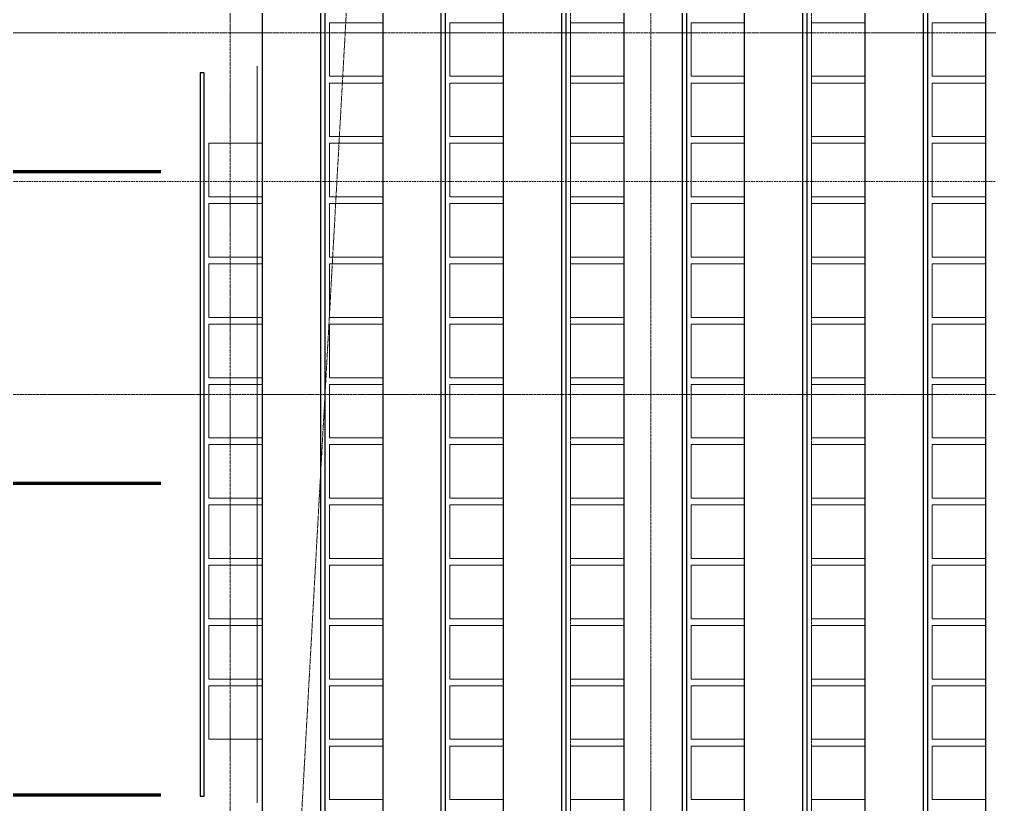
# Model space of a CAD drawing. Header units: millimetres. Extents: x -65509 to 912790, y 446 to 713294.
# Drawn here: x 165782 to 173026, y 374414 to 380277 of the extents above; entities that cross this region are included whole.
import ezdxf

# ---------------------------------------------------------------- set-up
doc = ezdxf.new("R2010")
doc.units = ezdxf.units.MM
for name, pattern in [('CENTER2', [28.575, 19.05, -3.175, 3.175, -3.175]), ('DASHED', [19.05, 12.7, -6.35]), ('HIDDEN', [9.525, 6.35, -3.175])]:
    doc.linetypes.add(name, pattern=pattern)
for name, color, linetype, lineweight in [('5.3) ММП плитка 6.1', 5, 'Continuous', 120), ('АР_Мебель', 250, 'Continuous', 5), ('АР_Разрезы марка', 7, 'Continuous', 13), ('АР_Стены ЖБ', 250, 'Continuous', 35), ('РД_Ограждения', 250, 'Continuous', 25), ('РД_Оси_100', 250, 'Continuous', 0)]:
    doc.layers.add(name, color=color, linetype=linetype, lineweight=lineweight)
doc.layers.add('ЛК_Открытая', color=250, linetype='Continuous')

# ---------------------------------------------------------------- blocks, each defined once
blk = doc.blocks.new('СОШ_2200_АР_ОСИ_М100_28.05.24')
at = {"layer": 'РД_Оси_100', "linetype": 'CENTER2'}
for p, q in [((49960, -6155), (49960, 139938.679)), ((-5954.958, 84900), (119910, 84900)), ((119910, 82200), (-5954.958, 82200))]:
    blk.add_line(p, q, dxfattribs=at)
for points in [[(52500, 139938.679), (52500, -5755), (52358.276, -6155)], [(53100, 139938.679), (53100, -5755), (52949.266, -6155)], [(54300, 139938.679), (54300, -6155)]]:
    blk.add_lwpolyline(points, dxfattribs=at)

msp = doc.modelspace()

# ---------------------------------------------------------------- hatches: boundary and pattern name
at = {"layer": '5.3) ММП плитка 6.1'}
h = msp.add_hatch(dxfattribs=at)
h.set_pattern_fill('ANGLE', color=256, scale=333)
h.set_pattern_definition([(0, (0, 0), (0, 2326.005), [1691.64, -634.365]), (90, (0, 0), (-2326.005, 1e-13), [1691.64, -634.365])])
h.paths.add_polyline_path([(166997.159, 385826.734), (163447.205, 385826.734), (163447.205, 380376.733), (165247.159, 380376.733), (165247.159, 373976.733), (163927.159, 373976.733), (163927.159, 373696.836), (163447.205, 373696.836), (163447.205, 368376.733), (166997.159, 368376.733)])
h.paths.add_polyline_path([(182027.159, 385826.733), (175697.159, 385826.733), (175697.159, 368176.733), (179397.159, 368176.733), (179397.159, 372396.733), (182027.159, 372396.733)])

# ---------------------------------------------------------------- linework, layer by layer
at = {"layer": 'АР_Мебель'}
for points in [[(168097.159, 379851.733), (168097.159, 380251.733), (168497.159, 380251.733), (168497.159, 379851.733)], [(168997.159, 379851.733), (168997.159, 380251.733), (169397.159, 380251.733), (169397.159, 379851.733)], [(169897.159, 379851.733), (169897.159, 380251.733), (170297.159, 380251.733), (170297.159, 379851.733)], [(170797.159, 379851.733), (170797.159, 380251.733), (171197.159, 380251.733), (171197.159, 379851.733)], [(171697.159, 379851.733), (171697.159, 380251.733), (172097.159, 380251.733), (172097.159, 379851.733)], [(172597.159, 379851.733), (172597.159, 380251.733), (172997.159, 380251.733), (172997.159, 379851.733)], [(168097.159, 379401.733), (168097.159, 379801.733), (168497.159, 379801.733), (168497.159, 379401.733)], [(168997.159, 379401.733), (168997.159, 379801.733), (169397.159, 379801.733), (169397.159, 379401.733)], [(169897.159, 379401.733), (169897.159, 379801.733), (170297.159, 379801.733), (170297.159, 379401.733)], [(170797.159, 379401.733), (170797.159, 379801.733), (171197.159, 379801.733), (171197.159, 379401.733)], [(171697.159, 379401.733), (171697.159, 379801.733), (172097.159, 379801.733), (172097.159, 379401.733)], [(172597.159, 379401.733), (172597.159, 379801.733), (172997.159, 379801.733), (172997.159, 379401.733)], [(167197.159, 378951.733), (167197.159, 379351.733), (167597.159, 379351.733), (167597.159, 378951.733)], [(168097.159, 378951.733), (168097.159, 379351.733), (168497.159, 379351.733), (168497.159, 378951.733)], [(168997.159, 378951.733), (168997.159, 379351.733), (169397.159, 379351.733), (169397.159, 378951.733)], [(169897.159, 378951.733), (169897.159, 379351.733), (170297.159, 379351.733), (170297.159, 378951.733)], [(170797.159, 378951.733), (170797.159, 379351.733), (171197.159, 379351.733), (171197.159, 378951.733)], [(171697.159, 378951.733), (171697.159, 379351.733), (172097.159, 379351.733), (172097.159, 378951.733)], [(172597.159, 378951.733), (172597.159, 379351.733), (172997.159, 379351.733), (172997.159, 378951.733)], [(167197.159, 378501.733), (167197.159, 378901.733), (167597.159, 378901.733), (167597.159, 378501.733)], [(168097.159, 378501.733), (168097.159, 378901.733), (168497.159, 378901.733), (168497.159, 378501.733)], [(168997.159, 378501.733), (168997.159, 378901.733), (169397.159, 378901.733), (169397.159, 378501.733)], [(169897.159, 378501.733), (169897.159, 378901.733), (170297.159, 378901.733), (170297.159, 378501.733)], [(170797.159, 378501.733), (170797.159, 378901.733), (171197.159, 378901.733), (171197.159, 378501.733)], [(171697.159, 378501.733), (171697.159, 378901.733), (172097.159, 378901.733), (172097.159, 378501.733)], [(172597.159, 378501.733), (172597.159, 378901.733), (172997.159, 378901.733), (172997.159, 378501.733)], [(167197.159, 378051.733), (167197.159, 378451.733), (167597.159, 378451.733), (167597.159, 378051.733)], [(168097.159, 378051.733), (168097.159, 378451.733), (168497.159, 378451.733), (168497.159, 378051.733)], [(168997.159, 378051.733), (168997.159, 378451.733), (169397.159, 378451.733), (169397.159, 378051.733)], [(169897.159, 378051.733), (169897.159, 378451.733), (170297.159, 378451.733), (170297.159, 378051.733)], [(170797.159, 378051.733), (170797.159, 378451.733), (171197.159, 378451.733), (171197.159, 378051.733)], [(171697.159, 378051.733), (171697.159, 378451.733), (172097.159, 378451.733), (172097.159, 378051.733)], [(172597.159, 378051.733), (172597.159, 378451.733), (172997.159, 378451.733), (172997.159, 378051.733)], [(167197.159, 377601.733), (167197.159, 378001.733), (167597.159, 378001.733), (167597.159, 377601.733)], [(168097.159, 377601.733), (168097.159, 378001.733), (168497.159, 378001.733), (168497.159, 377601.733)], [(168997.159, 377601.733), (168997.159, 378001.733), (169397.159, 378001.733), (169397.159, 377601.733)], [(169897.159, 377601.733), (169897.159, 378001.733), (170297.159, 378001.733), (170297.159, 377601.733)], [(170797.159, 377601.733), (170797.159, 378001.733), (171197.159, 378001.733), (171197.159, 377601.733)], [(171697.159, 377601.733), (171697.159, 378001.733), (172097.159, 378001.733), (172097.159, 377601.733)], [(172597.159, 377601.733), (172597.159, 378001.733), (172997.159, 378001.733), (172997.159, 377601.733)], [(167197.159, 377151.733), (167197.159, 377551.733), (167597.159, 377551.733), (167597.159, 377151.733)], [(168097.159, 377151.733), (168097.159, 377551.733), (168497.159, 377551.733), (168497.159, 377151.733)], [(168997.159, 377151.733), (168997.159, 377551.733), (169397.159, 377551.733), (169397.159, 377151.733)], [(169897.159, 377151.733), (169897.159, 377551.733), (170297.159, 377551.733), (170297.159, 377151.733)], [(170797.159, 377151.733), (170797.159, 377551.733), (171197.159, 377551.733), (171197.159, 377151.733)], [(171697.159, 377151.733), (171697.159, 377551.733), (172097.159, 377551.733), (172097.159, 377151.733)], [(172597.159, 377151.733), (172597.159, 377551.733), (172997.159, 377551.733), (172997.159, 377151.733)], [(167197.159, 376701.733), (167197.159, 377101.733), (167597.159, 377101.733), (167597.159, 376701.733)], [(168097.159, 376701.733), (168097.159, 377101.733), (168497.159, 377101.733), (168497.159, 376701.733)], [(168997.159, 376701.733), (168997.159, 377101.733), (169397.159, 377101.733), (169397.159, 376701.733)], [(169897.159, 376701.733), (169897.159, 377101.733), (170297.159, 377101.733), (170297.159, 376701.733)], [(170797.159, 376701.733), (170797.159, 377101.733), (171197.159, 377101.733), (171197.159, 376701.733)], [(171697.159, 376701.733), (171697.159, 377101.733), (172097.159, 377101.733), (172097.159, 376701.733)], [(172597.159, 376701.733), (172597.159, 377101.733), (172997.159, 377101.733), (172997.159, 376701.733)], [(167197.159, 376251.733), (167197.159, 376651.733), (167597.159, 376651.733), (167597.159, 376251.733)], [(168097.159, 376251.733), (168097.159, 376651.733), (168497.159, 376651.733), (168497.159, 376251.733)], [(168997.159, 376251.733), (168997.159, 376651.733), (169397.159, 376651.733), (169397.159, 376251.733)], [(169897.159, 376251.733), (169897.159, 376651.733), (170297.159, 376651.733), (170297.159, 376251.733)], [(170797.159, 376251.733), (170797.159, 376651.733), (171197.159, 376651.733), (171197.159, 376251.733)], [(171697.159, 376251.733), (171697.159, 376651.733), (172097.159, 376651.733), (172097.159, 376251.733)], [(172597.159, 376251.733), (172597.159, 376651.733), (172997.159, 376651.733), (172997.159, 376251.733)], [(167197.159, 375801.733), (167197.159, 376201.733), (167597.159, 376201.733), (167597.159, 375801.733)], [(168097.159, 375801.733), (168097.159, 376201.733), (168497.159, 376201.733), (168497.159, 375801.733)], [(168997.159, 375801.733), (168997.159, 376201.733), (169397.159, 376201.733), (169397.159, 375801.733)], [(169897.159, 375801.733), (169897.159, 376201.733), (170297.159, 376201.733), (170297.159, 375801.733)], [(170797.159, 375801.733), (170797.159, 376201.733), (171197.159, 376201.733), (171197.159, 375801.733)], [(171697.159, 375801.733), (171697.159, 376201.733), (172097.159, 376201.733), (172097.159, 375801.733)], [(172597.159, 375801.733), (172597.159, 376201.733), (172997.159, 376201.733), (172997.159, 375801.733)], [(167197.159, 375351.733), (167197.159, 375751.733), (167597.159, 375751.733), (167597.159, 375351.733)], [(168097.159, 375351.733), (168097.159, 375751.733), (168497.159, 375751.733), (168497.159, 375351.733)], [(168997.159, 375351.733), (168997.159, 375751.733), (169397.159, 375751.733), (169397.159, 375351.733)], [(169897.159, 375351.733), (169897.159, 375751.733), (170297.159, 375751.733), (170297.159, 375351.733)], [(170797.159, 375351.733), (170797.159, 375751.733), (171197.159, 375751.733), (171197.159, 375351.733)], [(171697.159, 375351.733), (171697.159, 375751.733), (172097.159, 375751.733), (172097.159, 375351.733)], [(172597.159, 375351.733), (172597.159, 375751.733), (172997.159, 375751.733), (172997.159, 375351.733)], [(167197.159, 374901.733), (167197.159, 375301.733), (167597.159, 375301.733), (167597.159, 374901.733)], [(168097.159, 374901.733), (168097.159, 375301.733), (168497.159, 375301.733), (168497.159, 374901.733)], [(168997.159, 374901.733), (168997.159, 375301.733), (169397.159, 375301.733), (169397.159, 374901.733)], [(169897.159, 374901.733), (169897.159, 375301.733), (170297.159, 375301.733), (170297.159, 374901.733)], [(170797.159, 374901.733), (170797.159, 375301.733), (171197.159, 375301.733), (171197.159, 374901.733)], [(171697.159, 374901.733), (171697.159, 375301.733), (172097.159, 375301.733), (172097.159, 374901.733)], [(172597.159, 374901.733), (172597.159, 375301.733), (172997.159, 375301.733), (172997.159, 374901.733)], [(168097.159, 374451.733), (168097.159, 374851.733), (168497.159, 374851.733), (168497.159, 374451.733)], [(168997.159, 374451.733), (168997.159, 374851.733), (169397.159, 374851.733), (169397.159, 374451.733)], [(169897.159, 374451.733), (169897.159, 374851.733), (170297.159, 374851.733), (170297.159, 374451.733)], [(170797.159, 374451.733), (170797.159, 374851.733), (171197.159, 374851.733), (171197.159, 374451.733)], [(171697.159, 374451.733), (171697.159, 374851.733), (172097.159, 374851.733), (172097.159, 374451.733)], [(172597.159, 374451.733), (172597.159, 374851.733), (172997.159, 374851.733), (172997.159, 374451.733)]]:
    msp.add_lwpolyline(points, close=True, dxfattribs=at)
at = {"layer": 'АР_Разрезы марка', "linetype": 'DASHED', "lineweight": 0}
msp.add_line((235741.979, 379066.203), (114878.266, 379066.203), dxfattribs=at)
at = {"layer": 'АР_Стены ЖБ', "linetype": 'HIDDEN', "lineweight": 0}
msp.add_lwpolyline([(167557.159, 373926.733), (167557.159, 368376.733), (168456.023, 384508.003), (182847.156, 385826.733)], dxfattribs=at)
at = {"layer": 'АР_Стены ЖБ', "lineweight": 9}
msp.add_lwpolyline([(167557.159, 379926.733), (167557.159, 374426.733)], dxfattribs=at)
at = {"layer": 'ЛК_Открытая'}
for p, q in [((168497.159, 370036.733), (168497.159, 384166.733)), ((169397.159, 370036.733), (169397.159, 384166.733)), ((170297.159, 370036.733), (170297.159, 384166.733)), ((171197.159, 370036.733), (171197.159, 384166.733)), ((172097.159, 370036.733), (172097.159, 384166.733)), ((172997.159, 370036.733), (172997.159, 384166.733))]:
    msp.add_line(p, q, dxfattribs=at)
msp.add_lwpolyline([(167597.159, 370036.733), (167597.159, 384166.733)], dxfattribs=at)
at = {"layer": 'РД_Ограждения'}
for points in [[(168032.159, 370351.733), (168032.159, 383851.733), (168062.159, 383851.733), (168062.159, 370351.733)], [(168932.159, 370351.733), (168932.159, 383851.733), (168962.159, 383851.733), (168962.159, 370351.733)], [(169832.159, 370351.733), (169832.159, 383851.733), (169862.159, 383851.733), (169862.159, 370351.733)], [(170732.159, 370351.733), (170732.159, 383851.733), (170762.159, 383851.733), (170762.159, 370351.733)], [(171632.159, 370351.733), (171632.159, 383851.733), (171662.159, 383851.733), (171662.159, 370351.733)], [(172532.159, 370351.733), (172532.159, 383851.733), (172562.159, 383851.733), (172562.159, 370351.733)], [(167132.159, 379876.733), (167132.159, 374476.733), (167162.159, 374476.733), (167162.159, 379876.733)]]:
    msp.add_lwpolyline(points, close=True, dxfattribs=at)

# ---------------------------------------------------------------- block references
at = {"layer": 'РД_Оси_100'}
msp.add_blockref('СОШ_2200_АР_ОСИ_М100_28.05.24', (117397.159, 295276.733), dxfattribs=at)

doc.saveas('drawing.dxf')
